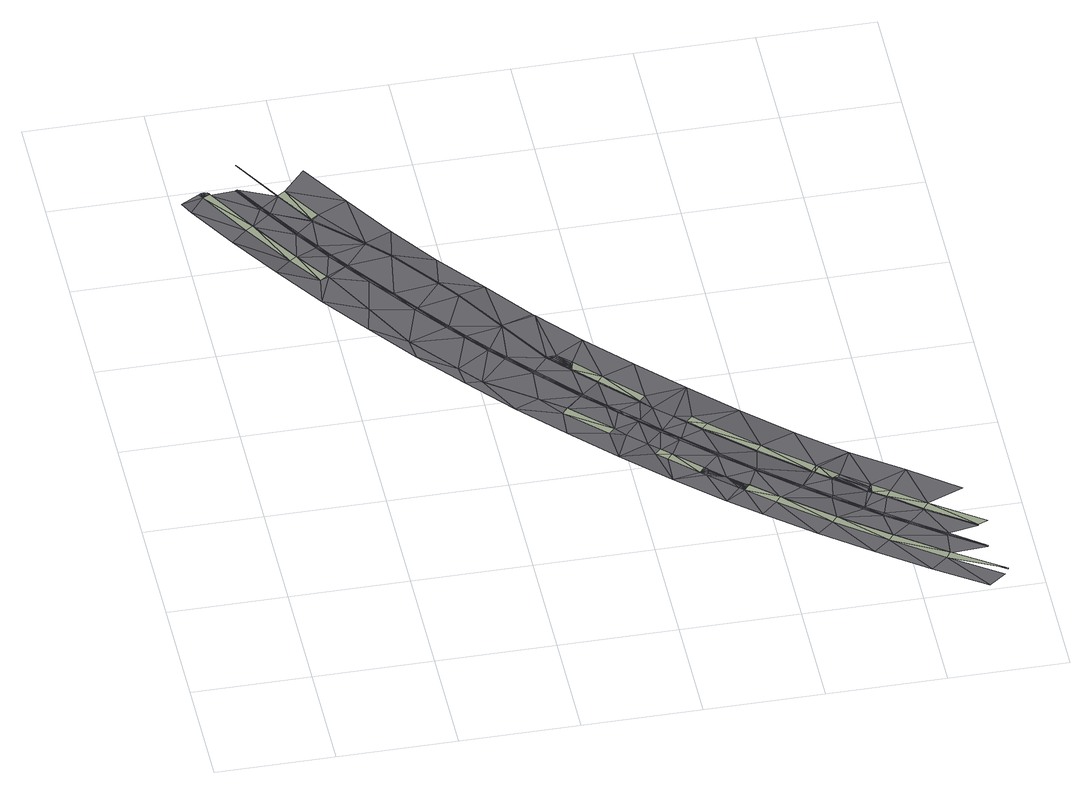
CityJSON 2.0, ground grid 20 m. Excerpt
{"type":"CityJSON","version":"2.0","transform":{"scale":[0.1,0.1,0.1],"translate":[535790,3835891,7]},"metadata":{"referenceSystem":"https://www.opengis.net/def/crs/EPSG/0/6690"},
"CityObjects":{
"road1":{"type":"Road","attributes":{"RoadStructureAttribute.sectionType":"1"},"geometry":[{"type":"MultiSurface","lod":"3","boundaries":[[[0,1,2]],[[0,2,3]],[[1,4,2]],[[5,3,2]],[[6,5,2]],[[7,6,2]],[[1,8,4]],[[9,7,2]],[[2,10,11]],[[2,12,10]],[[13,12,2]],[[14,10,12]],[[13,2,4]],[[8,15,4]],[[16,12,13]],[[13,17,16]],[[8,18,15]],[[19,20,16]],[[19,16,17]],[[13,4,15]],[[18,21,15]],[[17,13,22]],[[22,13,15]],[[23,19,17]],[[18,24,21]],[[25,17,22]],[[26,23,17]],[[27,20,19]],[[28,27,29]],[[29,27,19]],[[26,17,25]],[[22,15,21]],[[30,28,29]],[[31,29,19]],[[22,32,25]],[[31,19,23]],[[33,30,29]],[[21,32,22]],[[33,29,31]],[[21,24,34]],[[32,35,25]],[[36,28,30]],[[34,32,21]],[[37,26,25]],[[31,23,26]],[[36,30,33]],[[33,31,38]],[[24,39,34]],[[38,31,26]],[[40,37,25]],[[34,41,35]],[[35,32,34]],[[40,25,35]],[[24,42,39]],[[43,33,38]],[[34,39,41]],[[44,38,26]],[[45,35,41]],[[46,43,38]],[[39,47,41]],[[48,33,43]],[[44,26,37]],[[49,50,36]],[[45,40,35]],[[46,38,44]],[[44,37,40]],[[42,51,39]],[[36,33,52]],[[48,43,46]],[[53,45,41]],[[46,44,54]],[[54,44,40]],[[53,41,47]],[[55,49,36]],[[56,46,54]],[[39,51,47]],[[33,48,52]],[[57,54,40]],[[42,58,51]],[[59,56,54]],[[49,55,60]],[[51,61,47]],[[57,40,45]],[[36,52,55]],[[59,54,57]],[[55,62,60]],[[52,48,55]],[[63,55,48]],[[64,46,56]],[[64,48,46]],[[62,55,63]],[[57,45,53]],[[65,53,47]],[[65,47,61]],[[64,56,59]],[[58,66,51]],[[51,66,61]],[[67,63,48]],[[68,57,53]],[[59,57,68]],[[66,69,61]],[[70,60,62]],[[70,71,60]],[[72,59,68]],[[62,63,67]],[[58,73,66]],[[74,65,61]],[[75,64,59]],[[68,53,65]],[[75,59,72]],[[67,48,64]],[[76,72,68]],[[77,74,61]],[[77,61,69]],[[78,68,65]],[[73,79,66]],[[70,62,67]],[[76,68,78]],[[66,79,69]],[[79,80,69]],[[64,81,67]],[[73,82,79]],[[78,65,74]],[[83,72,76]],[[76,78,84]],[[83,75,72]],[[84,78,74]],[[85,69,80]],[[81,64,75]],[[85,77,69]],[[86,76,84]],[[67,87,70]],[[87,67,81]],[[79,88,80]],[[89,84,74]],[[90,86,84]],[[82,88,79]],[[91,76,86]],[[89,74,77]],[[75,92,81]],[[91,83,76]],[[90,84,89]],[[93,85,80]],[[89,77,85]],[[94,93,80]],[[90,89,95]],[[81,96,87]],[[92,75,83]],[[95,89,85]],[[97,86,90]],[[98,90,95]],[[96,81,92]],[[99,80,88]],[[97,91,86]],[[94,80,99]],[[95,85,93]],[[83,100,92]],[[98,95,101]],[[97,90,98]],[[82,102,88]],[[101,95,93]],[[103,98,101]],[[82,104,102]],[[100,83,91]],[[105,101,93]],[[97,98,103]],[[88,106,99]],[[107,100,91]],[[108,92,100]],[[102,106,88]],[[103,101,105]],[[106,109,99]],[[105,93,94]],[[110,103,105]],[[111,94,99]],[[96,92,108]],[[112,97,103]],[[107,91,97]],[[104,113,102]],[[108,100,107]],[[102,114,106]],[[112,103,110]],[[106,114,109]],[[115,109,114]],[[111,99,109]],[[116,105,94]],[[117,110,105]],[[97,118,107]],[[102,119,114]],[[111,109,115]],[[114,119,115]],[[104,120,113]],[[121,112,110]],[[97,112,118]],[[107,122,108]],[[123,111,115]],[[116,94,111]],[[117,105,116]],[[102,113,119]],[[124,107,118]],[[124,122,107]],[[125,126,118]],[[118,112,125]],[[125,127,126]],[[127,128,126]],[[121,110,117]],[[127,129,128]],[[126,128,130]],[[130,131,126]],[[129,130,128]],[[132,115,119]],[[118,126,133]],[[134,127,125]],[[133,135,118]],[[120,136,113]],[[129,131,130]],[[137,129,127]],[[123,115,132]],[[126,131,133]],[[135,124,118]],[[125,112,121]],[[138,131,129]],[[121,134,125]],[[136,119,113]],[[137,138,129]],[[139,133,131]],[[138,139,131]],[[127,134,137]],[[140,135,133]],[[116,111,123]],[[139,140,133]],[[119,136,132]],[[117,116,141]],[[142,137,134]],[[142,143,137]],[[144,142,134]],[[143,138,137]],[[134,121,144]],[[140,145,135]],[[146,121,117]],[[143,147,138]],[[147,139,138]],[[147,148,139]],[[120,149,136]],[[150,148,147]],[[143,142,150]],[[141,116,123]],[[142,144,150]],[[147,143,150]],[[148,140,139]],[[151,123,132]],[[145,150,144]],[[148,150,140]],[[152,117,141]],[[153,144,121]],[[150,145,140]],[[146,117,152]],[[154,124,135]],[[120,155,156]],[[157,132,136]],[[157,151,132]],[[120,156,149]],[[141,123,151]],[[158,152,141]],[[144,159,145]],[[121,146,153]],[[160,141,151]],[[158,141,160]],[[144,153,159]],[[157,136,149]],[[135,145,154]],[[161,146,152]],[[155,162,156]],[[163,158,160]],[[156,164,149]],[[160,151,157]],[[161,152,158]],[[154,145,159]],[[146,165,153]],[[166,164,156]],[[167,149,164]],[[168,157,149]],[[166,156,162]],[[169,163,160]],[[153,165,159]],[[168,149,167]],[[155,170,162]],[[161,158,163]],[[171,160,157]],[[167,164,166]],[[172,167,166]],[[165,173,159]],[[146,161,165]],[[174,168,167]],[[174,167,172]],[[175,161,163]],[[166,162,170]],[[159,176,154]],[[171,157,168]],[[155,177,170]],[[169,160,171]],[[175,163,169]],[[155,178,177]],[[170,179,166]],[[161,175,165]],[[172,166,179]],[[179,180,172]],[[176,159,173]],[[173,165,175]],[[171,168,174]],[[181,174,172]],[[177,182,170]],[[183,175,169]],[[184,169,171]],[[185,179,170]],[[170,182,186]],[[170,186,187]],[[170,188,185]],[[170,187,189]],[[170,189,188]],[[182,190,186]],[[191,180,179]],[[187,186,190]],[[181,172,180]],[[192,183,169]],[[179,185,191]],[[185,193,191]],[[187,190,194]],[[185,195,193]],[[189,187,194]],[[185,188,195]],[[188,196,195]],[[189,194,197]],[[192,169,184]],[[188,189,197]],[[188,197,196]],[[178,198,177]],[[199,171,174]],[[200,180,191]],[[182,177,200]],[[190,182,200]],[[175,201,173]],[[194,190,200]],[[191,193,200]],[[193,195,200]],[[197,194,200]],[[195,196,200]],[[196,197,200]],[[184,171,199]],[[202,192,184]],[[200,177,198]],[[181,180,200]],[[178,203,198]],[[201,175,183]],[[173,201,176]],[[178,204,203]],[[205,183,192]],[[199,174,181]],[[200,198,206]],[[207,184,199]],[[200,206,208]],[[202,184,207]],[[183,205,209]],[[192,210,205]],[[206,198,203]],[[200,208,211]],[[212,213,200]],[[208,206,203]],[[214,200,211]],[[215,216,200]],[[217,208,203]],[[211,208,217]],[[200,214,218]],[[219,217,203]],[[200,218,212]],[[220,219,203]],[[221,209,205]],[[211,217,219]],[[219,214,211]],[[222,181,200]],[[192,202,210]],[[200,213,215]],[[218,214,219]],[[201,183,209]],[[203,223,220]],[[218,219,220]],[[212,218,220]],[[204,224,203]],[[203,225,223]],[[212,220,223]],[[213,212,223]],[[215,213,223]],[[205,210,221]],[[215,223,225]],[[225,216,215]],[[222,200,216]],[[226,225,203]],[[199,181,222]],[[227,202,207]],[[202,228,210]],[[207,199,229]],[[226,203,224]],[[230,221,210]],[[216,225,226]],[[229,199,222]],[[204,231,224]],[[232,207,229]],[[233,209,221]],[[222,216,234]],[[234,216,226]],[[209,233,201]],[[227,207,232]],[[202,227,228]],[[235,229,222]],[[236,222,234]],[[231,237,224]],[[238,232,229]],[[210,228,230]],[[233,221,230]],[[226,224,237]],[[239,227,232]],[[240,236,234]],[[234,226,241]],[[235,222,236]],[[238,229,235]],[[227,242,228]],[[241,226,237]],[[228,242,230]],[[239,232,238]],[[243,234,241]],[[231,244,237]],[[240,234,243]],[[230,245,233]],[[242,246,230]],[[235,236,240]],[[238,235,247]],[[227,239,242]],[[248,239,238]],[[247,235,240]],[[249,248,238]],[[250,238,247]],[[244,251,237]],[[245,230,246]],[[241,252,243]],[[249,238,250]],[[253,240,243]],[[239,254,242]],[[239,248,254]],[[246,242,254]],[[241,237,251]],[[248,255,254]],[[256,247,240]],[[257,250,247]],[[254,258,246]],[[259,253,243]],[[252,260,243]],[[258,254,255]],[[248,249,255]],[[261,249,250]],[[262,263,255]],[[255,249,262]],[[264,258,255]],[[252,241,251]],[[262,265,263]],[[256,240,253]],[[265,266,263]],[[257,247,256]],[[263,266,267]],[[265,268,266]],[[255,263,269]],[[268,267,266]],[[270,245,246]],[[263,267,269]],[[270,246,258]],[[268,269,267]],[[259,243,260]],[[255,269,264]],[[244,271,251]],[[261,265,262]],[[261,250,257]],[[261,268,265]],[[261,269,268]],[[262,249,261]],[[270,258,264]],[[272,264,269]],[[256,253,259]],[[257,256,273]],[[274,272,269]],[[273,256,259]],[[275,261,257]],[[276,257,273]],[[272,277,264]],[[274,269,261]],[[278,275,257]],[[279,252,251]],[[280,259,260]],[[271,281,251]],[[278,257,276]],[[282,283,261]],[[284,282,261]],[[283,274,261]],[[285,273,259]],[[261,275,284]],[[282,286,283]],[[287,282,284]],[[288,286,282]],[[289,287,284]],[[274,283,286]],[[270,264,277]],[[284,275,289]],[[290,282,287]],[[291,276,273]],[[290,288,282]],[[286,288,274]],[[288,272,274]],[[287,289,290]],[[288,290,272]],[[277,290,289]],[[290,277,272]],[[292,289,275]],[[293,277,289]],[[294,280,260]],[[285,259,280]],[[275,278,292]],[[260,252,279]],[[279,295,260]],[[291,273,285]],[[293,289,292]],[[296,278,276]],[[279,251,281]],[[296,276,291]],[[277,297,270]],[[298,292,278]],[[299,285,280]],[[300,293,292]],[[294,260,295]],[[271,301,281]],[[297,277,293]],[[291,285,299]],[[298,278,296]],[[300,292,298]],[[299,280,294]],[[296,291,302]],[[302,291,299]],[[303,279,281]],[[301,304,281]],[[297,293,300]],[[305,294,295]],[[306,298,296]],[[307,296,302]],[[303,308,295]],[[299,294,305]],[[302,299,309]],[[300,298,306]],[[306,310,300]],[[296,307,306]],[[297,300,311]]],"semantics":{"surfaces":[{"type":"TrafficArea","function":"2000"},{"type":"AuxiliaryTrafficArea","function":"5000"},{"type":"AuxiliaryTrafficArea","function":"2000"},{"type":"TrafficArea","function":"1010"},{"type":"TrafficArea","function":"1000"}],"values":[0,0,0,0,0,0,0,0,0,0,1,2,1,0,2,2,0,3,3,1,0,2,1,3,0,2,3,4,4,4,3,1,4,4,2,4,4,1,4,0,2,3,0,3,4,3,4,0,4,3,2,2,3,0,4,2,4,3,4,2,3,4,2,3,4,4,0,3,3,3,4,4,3,2,4,2,3,4,0,4,1,2,4,2,4,1,2,2,3,3,0,4,3,3,3,0,2,2,4,4,2,0,0,4,0,0,3,3,4,3,2,4,3,3,4,0,0,4,2,2,2,0,4,3,4,3,4,3,2,3,4,0,0,2,4,4,0,3,4,2,3,4,3,4,3,4,0,2,4,3,4,0,2,3,3,4,2,4,3,0,4,4,0,2,4,3,2,2,0,0,4,2,4,4,3,0,3,2,0,0,0,3,2,2,3,4,4,2,1,3,2,0,3,2,0,3,4,4,1,0,0,2,2,2,2,3,2,0,0,2,2,0,0,0,0,2,0,3,0,0,0,0,0,0,0,0,0,0,0,4,0,2,4,2,2,2,2,2,0,3,2,2,2,0,1,1,4,1,1,2,3,1,2,4,2,2,3,0,0,3,3,0,4,4,1,2,4,4,1,3,0,3,0,4,0,4,3,0,2,1,2,3,1,4,1,3,0,3,4,2,2,1,2,3,3,3,1,0,4,0,4,3,0,1,2,2,2,0,0,4,3,0,3,4,0,0,0,0,0,0,2,2,2,3,3,2,2,2,2,2,2,2,2,3,2,2,0,4,0,0,0,0,0,0,0,0,0,0,4,3,0,3,0,0,0,0,2,4,0,4,0,3,0,2,0,0,0,0,0,0,0,2,0,0,0,0,1,2,2,3,2,0,2,0,0,2,2,0,0,2,2,2,1,2,2,3,1,4,3,2,4,1,1,2,4,0,4,0,3,2,0,3,2,4,3,0,4,1,0,1,3,3,2,4,4,2,1,1,3,2,0,3,0,1,4,4,2,3,4,3,4,0,0,2,3,3,2,2,1,1,2,4,4,1,3,2,1,2,3,2,2,1,1,2,4,2,4,1,2,1,2,0,1,0,2,3,1,0,0,3,0,0,0,0,0,4,4,0,4,3,4,0,0,3,1,3,0,3,0,0,0,4,0,2,2,1,2,2,0,2,1,4,1,2,2,1,2,1,2,2,1,3,4,2,2,2,4,1,3,1,3,0,2,4,1,3,0,0,4,2,1,4,3,4,1,0,0,3,2,3,2,4,4,1,1,2,0]}}]}
},
"vertices":[
[8,1126,45],[19,1106,44],[44,1135,45],[39,1144,45],[97,1049,41],[42,1146,45],[44,1147,45],[47,1147,45],[71,1023,42],[50,1147,45],[55,1144,45],[53,1146,45],[57,1142,45],[110,1057,41],[55,1144,43],[153,965,38],[57,1142,43],[110,1057,39],[126,940,40],[129,1096,40],[99,1146,42],[192,910,37],[165,974,38],[140,1080,40],[184,859,37],[165,974,36],[175,1027,38],[101,1147,42],[103,1148,42],[132,1098,40],[134,1099,40],[142,1081,40],[204,918,37],[144,1083,40],[207,915,37],[204,918,35],[164,1121,40],[200,989,37],[177,1028,38],[255,828,35],[216,966,36],[207,915,35],[245,780,35],[179,1030,38],[202,991,37],[238,936,36],[204,993,37],[255,828,33],[207,1054,37],[164,1121,42],[112,1206,43],[303,740,33],[206,1056,38],[268,895,35],[219,968,36],[206,1056,40],[221,969,36],[240,938,36],[308,702,32],[242,939,36],[177,1129,42],[303,740,31],[219,1064,40],[207,1054,39],[280,986,35],[328,815,33],[368,664,30],[280,986,37],[300,858,34],[368,664,28],[269,1088,41],[215,1171,44],[302,859,34],[373,626,30],[369,765,31],[316,951,33],[333,818,33],[393,736,30],[331,817,33],[400,626,29],[400,626,27],[316,951,35],[440,552,27],[377,872,32],[371,767,31],[424,699,29],[374,768,31],[326,1005,38],[481,569,27],[395,737,30],[397,739,30],[404,837,31],[377,872,34],[447,674,28],[485,633,27],[426,701,29],[384,924,36],[458,753,28],[428,703,29],[481,569,25],[404,837,33],[449,676,28],[513,528,26],[451,678,28],[510,480,25],[487,635,27],[522,540,26],[458,753,30],[448,847,34],[522,540,24],[489,637,27],[550,564,25],[513,666,26],[577,467,24],[523,539,26],[523,539,24],[552,566,25],[554,568,25],[513,666,28],[588,478,24],[582,411,22],[548,629,25],[511,769,31],[584,532,24],[514,766,31],[516,663,26],[516,663,28],[518,662,27],[518,662,28],[522,662,27],[522,662,28],[525,662,28],[588,478,22],[528,664,28],[546,632,25],[530,666,28],[604,462,21],[545,635,26],[546,638,26],[547,641,27],[549,644,27],[586,534,24],[546,632,27],[545,635,27],[548,629,27],[552,646,28],[583,593,24],[546,638,27],[547,641,28],[634,435,20],[549,644,28],[601,516,23],[588,536,23],[583,593,26],[578,695,29],[657,344,18],[641,407,21],[629,489,22],[604,520,23],[593,604,26],[609,511,22],[641,536,22],[658,392,20],[633,493,22],[651,418,21],[641,536,24],[668,403,20],[651,418,19],[659,460,20],[663,464,20],[703,352,18],[683,443,19],[668,403,18],[651,546,24],[686,436,19],[658,519,21],[648,624,26],[712,344,18],[732,278,16],[712,363,18],[712,363,16],[739,389,17],[715,347,18],[688,492,20],[690,440,19],[714,361,18],[716,350,18],[717,353,18],[716,359,18],[717,356,18],[716,350,17],[713,362,16],[706,475,19],[714,361,17],[717,353,17],[715,360,17],[716,359,17],[717,356,17],[758,305,16],[741,391,17],[743,337,15],[720,554,24],[727,455,18],[766,298,16],[783,237,14],[706,475,21],[760,308,16],[743,393,17],[762,310,16],[716,486,21],[727,455,20],[765,311,15],[770,311,15],[773,311,14],[767,312,15],[774,310,14],[775,310,14],[765,311,16],[769,311,15],[767,312,16],[770,311,16],[737,466,20],[792,344,15],[773,311,16],[810,261,15],[775,310,16],[819,273,15],[803,390,14],[803,390,16],[793,346,15],[812,401,16],[862,175,12],[795,348,15],[794,487,20],[819,273,13],[858,294,12],[856,292,12],[890,200,11],[860,296,12],[881,327,11],[900,258,11],[899,212,11],[881,327,13],[899,212,9],[943,117,10],[870,422,16],[890,339,13],[901,260,11],[885,324,11],[909,305,10],[903,263,11],[971,141,9],[980,153,9],[945,224,9],[885,324,13],[909,305,12],[947,226,9],[948,228,9],[894,335,13],[973,204,8],[980,153,7],[960,266,8],[912,304,11],[912,304,12],[924,312,11],[915,304,11],[915,304,12],[917,305,12],[917,305,11],[920,307,11],[948,360,13],[1026,61,7],[965,275,9],[974,206,8],[964,272,9],[966,262,8],[976,209,8],[968,279,10],[988,247,8],[1062,97,6],[1011,177,7],[1054,85,6],[963,266,9],[963,269,9],[965,264,8],[1012,179,7],[963,269,10],[965,264,9],[964,272,10],[966,262,9],[965,275,10],[1014,182,7],[988,247,10],[996,259,10],[1066,140,5],[1062,97,4],[1041,208,6],[1030,303,11],[1041,208,8],[1067,142,5],[1050,220,8],[1110,7,4],[1069,144,5],[1147,44,3],[1139,31,3],[1125,102,3],[1120,156,5],[1120,156,3],[1147,44,1],[1126,104,3],[1136,162,5],[1112,245,8]
]}
